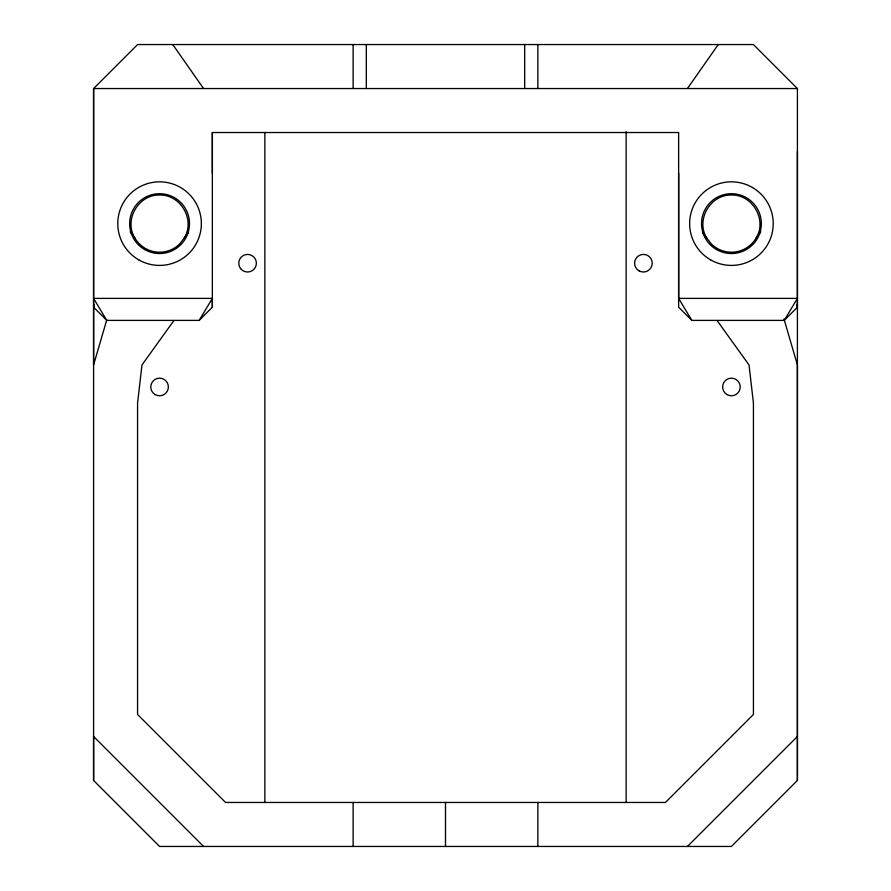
<?xml version="1.0" encoding="UTF-8"?>
<svg xmlns="http://www.w3.org/2000/svg" width="891" height="891" viewBox="0 0 891 891"><rect width="100%" height="100%" fill="white"/><g stroke="black" fill="none" stroke-linecap="round" stroke-linejoin="round"><path stroke-width="1.34" d="M784.002 318.989L797.412 364.976L797.412 780.46L731.433 846.45L159.567 846.45L93.588 780.46L93.588 736.478L203.56 846.45M94.034 304.466L93.588 307.195L106.786 320.392L199.161 320.392L212.359 307.195L212.359 132.525L678.641 132.525L678.641 298.396L691.839 320.392L784.225 320.392L797.423 307.195L797.412 151.414M106.708 320.014L93.588 364.976L93.588 88.543L137.57 44.55L753.43 44.55L797.412 88.543L797.412 780.46M184.326 237.919C195.452 219.932 180.706 194.394 159.567 195.029C138.439 194.394 123.693 219.932 134.808 237.919A28.59 28.59 0 0 0 179.782 243.833L188.213 232.852M702.787 232.852L711.218 243.833A28.59 28.59 0 0 0 756.192 237.919C767.307 219.932 752.561 194.394 731.433 195.029C710.305 194.394 695.548 219.932 706.674 237.919M199.161 320.392L212.359 298.396L93.588 298.396L106.786 320.392M784.225 320.392L797.423 298.396L678.641 298.396M687.44 88.543L718.235 44.55M173.968 320.448L141.97 364.976L137.57 403.077L137.57 714.482L225.557 802.457L665.443 802.457L753.43 714.482L753.43 403.077L749.03 364.976L717.032 320.448M756.192 237.919L760.858 231.838M687.44 846.45L797.412 736.478M797.412 88.543L93.588 88.543L93.588 780.46M691.839 320.392L678.641 307.195L678.641 173.411M130.142 231.838L134.808 237.919M172.765 44.55L203.56 88.543M796.966 304.466L797.423 307.195M626.139 131.679L626.139 802.457M537.874 44.55L537.874 88.543M537.874 802.457L537.874 846.45M524.676 44.55L524.676 88.543M445.5 802.457L445.5 846.45M366.324 44.55L366.324 88.543M353.126 44.55L353.126 88.543M353.126 802.457L353.126 846.45M264.861 132.525L264.861 802.457M212.359 132.525L212.359 173.411M212.359 298.396L212.359 307.195M727.034 394.59A8.799 8.799 0 0 0 740.232 386.972A8.799 8.799 0 0 0 727.034 379.354A8.799 8.799 0 0 0 727.034 394.59M639.014 270.831A8.799 8.799 0 0 0 652.223 263.213A8.799 8.799 0 0 0 639.025 255.583A8.799 8.799 0 0 0 639.014 270.831M716.475 249.525A29.915 29.915 0 0 0 761.348 223.619A29.915 29.915 0 0 0 716.475 197.713A29.915 29.915 0 0 0 716.475 249.525M710.539 259.816A41.788 41.788 0 0 0 773.221 223.619A41.788 41.788 0 0 0 710.539 187.433A41.788 41.788 0 0 0 710.539 259.816M144.609 249.525A29.915 29.915 0 0 0 189.482 223.619A29.915 29.915 0 0 0 144.609 197.713A29.915 29.915 0 0 0 144.609 249.525M138.673 259.816A41.788 41.788 0 0 0 201.355 223.619A41.788 41.788 0 0 0 138.673 187.433A41.788 41.788 0 0 0 138.673 259.816M241.361 269.438A8.799 8.799 0 0 0 256.073 265.485A8.799 8.799 0 0 0 245.292 254.715A8.799 8.799 0 0 0 241.361 269.438M155.168 394.59A8.799 8.799 0 0 0 168.366 386.972A8.799 8.799 0 0 0 155.168 379.354A8.799 8.799 0 0 0 155.168 394.59"/></g></svg>
